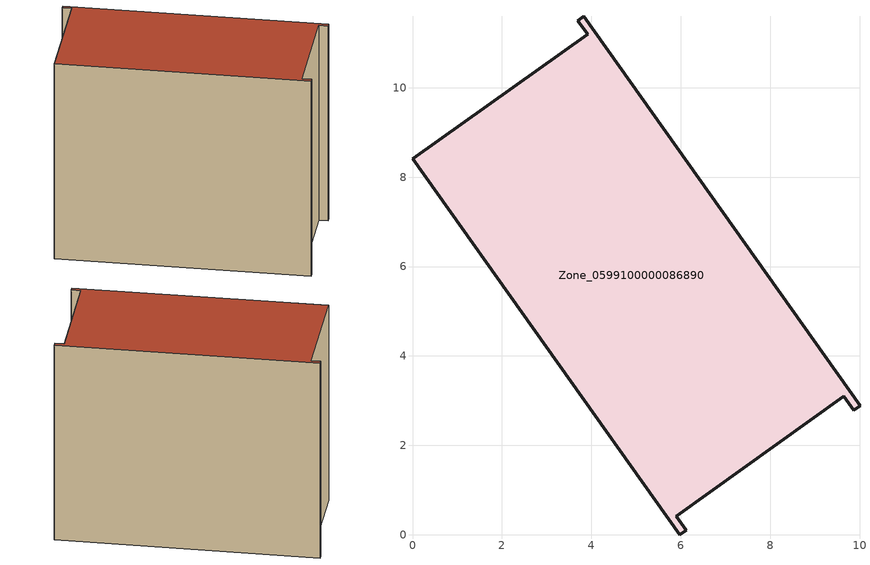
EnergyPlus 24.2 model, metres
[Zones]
Zone_0599100000086890
 floor ground (C_G): 3.92,11.2 3.7,11.5 3.83,11.6 10.01,2.89 9.87,2.79 9.65,3.1 5.9,0.41 6.12,0.1 5.98,0 0,8.41 z0
 wall outside (C_F): 3.7,11.5 3.92,11.2 0,8.41 5.98,0 6.12,0.1 5.9,0.41 9.65,3.1 9.87,2.79 10.01,2.89 3.83,11.6 3.7,11.5 z0:8.73
 roof outside (C_R): 10.01,2.89 3.83,11.6 3.7,11.5 3.92,11.2 0,8.41 5.98,0 6.12,0.1 5.9,0.41 9.65,3.1 9.87,2.79 z8.73
[BUILDING]
Pand.0599100000086890: North Axis=0; Terrain=City; Loads Convergence Tolerance Value=0.04; Temperature Convergence Tolerance Value=0.4; Solar Distribution=FullExterior; Maximum Number of Warmup Days=25; Minimum Number of Warmup Days=1
[Site:Location]
Rotterdam.The.Hague.AP_ZH_NLD Design_Conditions: Latitude=51.96; Longitude=4.45; Time Zone=1; Elevation=-4.5
[SITE:GROUNDTEMPERATURE:BUILDINGSURFACE]
18, 18, 18, 18, 18, 18, 18, 18, 18, 18, 18, 18
[MATERIAL] Thermal Absorptance=0.9; Solar Absorptance=0.7; Visible Absorptance=0.7
Name | Roughness | Thickness | Conductivity | Density | Specific Heat
G.TI.1975-1991 | MediumSmooth | 0.15 | 0.288461 | 540 | 1210
F.TI.1975-1991 | Rough | 0.3 | 0.230769 | 1920 | 840
R.TI.1975-1991 | MediumRough | 0.2 | 0.153846 | 1500 | 1000
[CONSTRUCTION]
C_G: G.TI.1975-1991
C_F: F.TI.1975-1991
C_R: R.TI.1975-1991
[ZONE]
Zone_0599100000086890: Type=1; Multiplier=1; Ceiling Height=Autocalculate; Volume=Autocalculate; Floor Area=autocalculate; Part of Total Floor Area=Yes
[ZONEINFILTRATION:DESIGNFLOWRATE]
Infil_Zone_0599100000086890: Zone or ZoneList or Space or SpaceList=Zone_0599100000086890; Schedule=AlwaysOn; Design Flow Rate Calculation Method=Flow/Area; Flow Rate per Floor Area=0.003; Constant Term Coefficient=1; Temperature Term Coefficient=0; Velocity Term Coefficient=0; Velocity Squared Term Coefficient=0
[HVACTEMPLATE:ZONE:IDEALLOADSAIRSYSTEM]
Zone_0599100000086890: Maximum Heating Supply Air Temperature=50; Minimum Cooling Supply Air Temperature=13; Maximum Heating Supply Air Humidity Ratio=0.0156; Minimum Cooling Supply Air Humidity Ratio=0.0077; Heating Limit=NoLimit; Cooling Limit=NoLimit; Dehumidification Control Type=ConstantSensibleHeatRatio; Cooling Sensible Heat Ratio=0.7; Dehumidification Setpoint=60; Humidification Control Type=None; Humidification Setpoint=30; Outdoor Air Method=None; Outdoor Air Flow Rate per Person=0.00944; Outdoor Air Flow Rate per Zone Floor Area=0; Outdoor Air Flow Rate per Zone=0; Demand Controlled Ventilation Type=None; Outdoor Air Economizer Type=NoEconomizer; Heat Recovery Type=None; Sensible Heat Recovery Effectiveness=0.7; Latent Heat Recovery Effectiveness=0.65
[ZONECONTROL:THERMOSTAT]
ThermostatControl_Zone_0599100000086890: Zone or ZoneList=Zone_0599100000086890; Control Type Schedule=DualSetpointControlType; Control 1=Thermostat_Zone_0599100000086890; Temperature Difference Between Cutout And Setpoint=0
[THERMOSTATSETPOINT:DUALSETPOINT]
Thermostat_Zone_0599100000086890: Heating Setpoint Temperature Schedule=HeatingSetpoint_Zone_0599100000086890; Cooling Setpoint Temperature Schedule=CoolingSetpoint_Zone_0599100000086890
[SCHEDULE:COMPACT]
HeatingSetpoint_Zone_0599100000086890: Through: 12/31, For: AllDays, Until: 24:00, 21
CoolingSetpoint_Zone_0599100000086890: Through: 12/31, For: AllDays, Until: 24:00, 24
DualSetpointControlType: Through: 12/31, For: AllDays, Until: 24:00, 4
AlwaysOn: Through: 12/31, For: AllDays, Until: 24:00, 1
